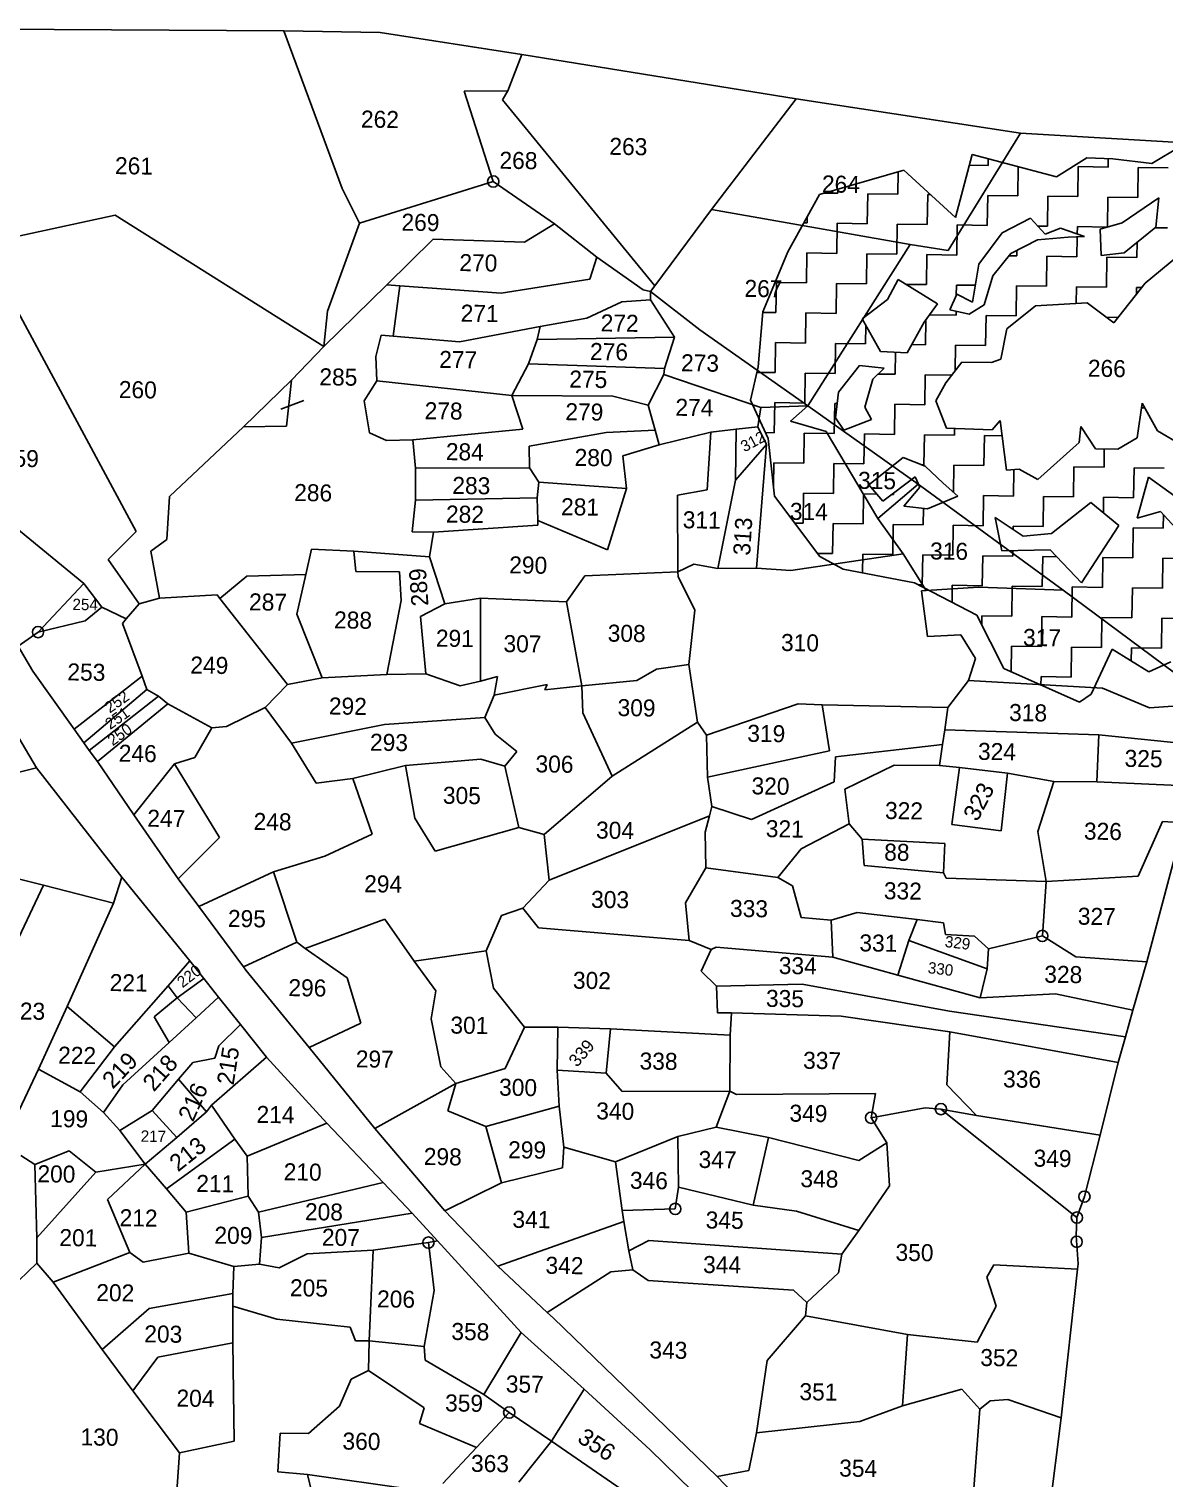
# Model space of a CAD drawing. Header units: metres. Extents: x 303639 to 307187, y 1938623 to 1940837.
# Drawn here: x 306319 to 306897, y 1939830 to 1940568 of the extents above; entities that cross this region are included whole.
import ezdxf

# ---------------------------------------------------------------- set-up
doc = ezdxf.new("R2010")
doc.units = ezdxf.units.M
for name, color, linetype in [('POLY_HATCH', 12, 'Continuous'), ('POLY_PARCEL', 6, 'Continuous'), ('POLY_ROAD', 30, 'Continuous'), ('TEXT_PARCEL', 7, 'Continuous'), ('V_BOUND_LINE', 7, 'Continuous')]:
    doc.layers.add(name, color=color, linetype=linetype)
doc.styles.add('TEXT_MAP', font='')
doc.styles.get('TEXT_MAP').set_extended_font_data('Kruti Dev 050')
doc.dimstyles.get("Standard").update_dxf_attribs({"dimtxt": 0.18, "dimasz": 0.18, "dimexe": 0.18, "dimexo": 0.0625, "dimgap": 0.09, "dimtad": 0, "dimtih": 1, "dimtoh": 1, "dimdec": 4, "dimzin": 0, "dimdsep": 46, "dimtxsty": 'Standard', "dimcen": 0.09, "dimadec": 0, "dimazin": 0, "dimtfac": 1, "dimtdec": 4, "dimtofl": 0, "dimtmove": 0, "dimatfit": 3, "dimfxl": 1, "dimtolj": 1, "dimtzin": 0, "dimarcsym": 0})

msp = doc.modelspace()

# ---------------------------------------------------------------- linework, layer by layer
for centre in [(306555.43, 1940490.37), (306323.42, 1940260.86), (306835.32, 1940106.05), (306783.62, 1940017.81), (306748.03, 1940013.43), (306856.75, 1939973.23), (306648.22, 1939966.98), (306852.91, 1939962.56), (306522.4, 1939949.82), (306852.82, 1939950.27), (306563.62, 1939863.28)]:
    msp.add_circle(centre, 2.87)
at = {"layer": 'POLY_HATCH'}
for p, q in [((306905.83, 1940508.45), (306891.2, 1940499.58)), ((306799.63, 1940504.2), (306791.05, 1940472)), ((306842.5, 1940492.78), (306799.63, 1940504.2)), ((306857.93, 1940502.43), (306842.5, 1940492.78)), ((306871.31, 1940501.92), (306857.93, 1940502.43)), ((306891.2, 1940499.58), (306871.31, 1940501.92)), ((306764.78, 1940496.09), (306721.74, 1940483.79)), ((306791.05, 1940472), (306764.78, 1940496.09)), ((306721.74, 1940483.79), (306705.55, 1940454.57)), ((306876.04, 1940469.38), (306894.71, 1940482.12)), ((306894.71, 1940482.12), (306893.13, 1940467.09)), ((306829.27, 1940471.63), (306814.78, 1940464.31)), ((306836.69, 1940463.55), (306829.27, 1940471.63)), ((306814.78, 1940464.31), (306802.91, 1940448.28)), ((306844.49, 1940466.63), (306836.69, 1940463.55)), ((306856.76, 1940462.35), (306844.49, 1940466.63)), ((306864.81, 1940466.12), (306876.04, 1940469.38)), ((306865.31, 1940452.65), (306864.81, 1940466.12)), ((306893.13, 1940467.09), (306876.97, 1940454.09)), ((306819.2, 1940453.75), (306832.77, 1940460.63)), ((306832.77, 1940460.63), (306848.54, 1940462.01)), ((306848.54, 1940462.01), (306856.76, 1940462.35)), ((306705.55, 1940454.57), (306692.86, 1940424.03)), ((306810.13, 1940442.25), (306819.2, 1940453.75)), ((306876.97, 1940454.09), (306865.31, 1940452.65)), ((306904.45, 1940452.31), (306887.78, 1940438.55)), ((306802.91, 1940448.28), (306799.67, 1940428.94)), ((306805.59, 1940427.48), (306810.13, 1940442.25)), ((306756.36, 1940430.24), (306761.75, 1940440.43)), ((306761.75, 1940440.43), (306781.9, 1940428.06)), ((306887.78, 1940438.55), (306871.78, 1940418.32)), ((306743.44, 1940420.38), (306756.36, 1940430.24)), ((306781.9, 1940428.06), (306775.15, 1940418.8)), ((306791.74, 1940432.92), (306788.2, 1940424.99)), ((306799.67, 1940428.94), (306791.74, 1940432.92)), ((306797.99, 1940422.8), (306805.59, 1940427.48)), ((306831.88, 1940427.06), (306817.14, 1940415.37)), ((306858.2, 1940428.59), (306831.88, 1940427.06)), ((306871.78, 1940418.32), (306858.2, 1940428.59)), ((306692.86, 1940424.03), (306690.39, 1940395.89)), ((306752.79, 1940403.83), (306743.44, 1940420.38)), ((306788.2, 1940424.99), (306797.99, 1940422.8)), ((306775.15, 1940418.8), (306766.48, 1940403.18)), ((306817.14, 1940415.37), (306814.16, 1940399.9)), ((306766.48, 1940403.18), (306752.79, 1940403.83)), ((306794.32, 1940398.27), (306786.08, 1940387.82)), ((306809.47, 1940398.15), (306794.32, 1940398.27)), ((306814.16, 1940399.9), (306809.47, 1940398.15)), ((306690.39, 1940395.89), (306686.49, 1940378.91)), ((306742.19, 1940396.66), (306731.5, 1940383.12)), ((306754.73, 1940395.34), (306742.19, 1940396.66)), ((306744.87, 1940375.41), (306748.95, 1940389.72)), ((306748.95, 1940389.72), (306754.73, 1940395.34)), ((306731.5, 1940383.12), (306729.95, 1940369.91)), ((306786.08, 1940387.82), (306781.09, 1940378.66)), ((306686.49, 1940378.91), (306695.62, 1940359.53)), ((306748.2, 1940369.2), (306744.87, 1940375.41)), ((306781.09, 1940378.66), (306786.52, 1940364.79)), ((306883.63, 1940359.82), (306886.26, 1940377.38)), ((306886.26, 1940377.38), (306893.97, 1940363.29)), ((306729.95, 1940369.91), (306734.2, 1940363.7)), ((306734.2, 1940363.7), (306748.2, 1940369.2)), ((306809.66, 1940363.8), (306813.82, 1940368.59)), ((306813.82, 1940368.59), (306817, 1940343.33)), ((306786.52, 1940364.79), (306809.66, 1940363.8)), ((306854.06, 1940357.37), (306854.85, 1940365.64)), ((306854.85, 1940365.64), (306862.4, 1940354.21)), ((306893.97, 1940363.29), (306906.73, 1940355.97)), ((306695.62, 1940359.53), (306698.88, 1940330.04)), ((306832.94, 1940338.54), (306854.06, 1940357.37)), ((306862.4, 1940354.21), (306873.74, 1940353.96)), ((306873.74, 1940353.96), (306883.63, 1940359.82)), ((306764.43, 1940349.79), (306746.88, 1940335.89)), ((306775.55, 1940345.3), (306764.43, 1940349.79)), ((306784.8, 1940336.73), (306775.55, 1940345.3)), ((306754.07, 1940327.58), (306770.46, 1940339.9)), ((306770.46, 1940339.9), (306772.89, 1940334.62)), ((306817, 1940343.33), (306823.58, 1940343.9)), ((306823.58, 1940343.9), (306832.94, 1940338.54)), ((306883.64, 1940318.82), (306889.41, 1940339.73)), ((306889.41, 1940339.73), (306910.2, 1940324.84)), ((306746.88, 1940335.89), (306754.07, 1940327.58)), ((306772.89, 1940334.62), (306764.77, 1940324.92)), ((306792.24, 1940330.02), (306784.8, 1940336.73)), ((306698.88, 1940330.04), (306721.88, 1940299.31)), ((306764.77, 1940324.92), (306776.85, 1940323.62)), ((306776.85, 1940323.62), (306792.24, 1940330.02)), ((306860.02, 1940326.93), (306839.93, 1940311.01)), ((306874.24, 1940315.1), (306860.02, 1940326.93)), ((306811.28, 1940319.17), (306814.69, 1940302.24)), ((306825.53, 1940309.62), (306811.28, 1940319.17)), ((306895.56, 1940322.31), (306883.64, 1940318.82)), ((306911.08, 1940305.44), (306895.56, 1940322.31)), ((306839.93, 1940311.01), (306825.53, 1940309.62)), ((306855.34, 1940285.94), (306874.24, 1940315.1)), ((306814.69, 1940302.24), (306839.36, 1940302.81)), ((306839.36, 1940302.81), (306855.34, 1940285.94)), ((306721.88, 1940299.31), (306733.74, 1940292.94)), ((306733.74, 1940292.94), (306770.14, 1940285.91)), ((306770.14, 1940285.91), (306801.94, 1940269.39)), ((306801.94, 1940269.39), (306815.74, 1940242.3)), ((306860.18, 1940229.26), (306870.86, 1940252.19)), ((306870.86, 1940252.19), (306889.67, 1940240.63)), ((306815.74, 1940242.3), (306854.23, 1940225.05)), ((306889.67, 1940240.63), (306900.73, 1940245.73)), ((306854.23, 1940225.05), (306860.18, 1940229.26))]:
    msp.add_line(p, q, dxfattribs=at)
at = {"layer": 'POLY_HATCH', "linetype": 'Continuous'}
for p, q in [((306807.69, 1940498.6), (306807.74, 1940502.04)), ((306868.88, 1940497.75), (306868.94, 1940502.01)), ((306761.59, 1940483.94), (306761.75, 1940495.22)), ((306798.17, 1940498.73), (306807.69, 1940498.6)), ((306822.78, 1940483.09), (306822.98, 1940497.98)), ((306853.37, 1940482.67), (306853.58, 1940497.96)), ((306853.58, 1940497.96), (306868.88, 1940497.75)), ((306883.96, 1940482.24), (306884.18, 1940497.54)), ((306884.18, 1940497.54), (306899.47, 1940497.32)), ((306731, 1940484.37), (306731.03, 1940486.45)), ((306724.09, 1940484.47), (306731, 1940484.37)), ((306746.08, 1940468.86), (306746.29, 1940484.16)), ((306746.29, 1940484.16), (306761.59, 1940483.94)), ((306776.67, 1940468.43), (306776.89, 1940483.73)), ((306776.89, 1940483.73), (306778.28, 1940483.71)), ((306807.27, 1940468.01), (306807.48, 1940483.31)), ((306807.48, 1940483.31), (306822.78, 1940483.09)), ((306837.86, 1940467.58), (306838.07, 1940482.88)), ((306838.07, 1940482.88), (306853.37, 1940482.67)), ((306868.45, 1940467.18), (306868.67, 1940482.45)), ((306868.67, 1940482.45), (306883.96, 1940482.24)), ((306715.49, 1940469.29), (306715.53, 1940472.6)), ((306713.71, 1940469.31), (306715.49, 1940469.29)), ((306730.57, 1940453.78), (306730.78, 1940469.07)), ((306730.78, 1940469.07), (306746.08, 1940468.86)), ((306761.16, 1940453.35), (306761.38, 1940468.65)), ((306761.38, 1940468.65), (306776.67, 1940468.43)), ((306791.76, 1940452.93), (306791.97, 1940468.22)), ((306791.97, 1940468.22), (306807.27, 1940468.01)), ((306832.92, 1940467.65), (306837.86, 1940467.58)), ((306853.1, 1940463.63), (306853.16, 1940467.37)), ((306853.16, 1940467.37), (306868.38, 1940467.16)), ((306892.79, 1940466.82), (306899.05, 1940466.73)), ((306852.94, 1940452.07), (306853.08, 1940462.2)), ((306883.54, 1940451.65), (306883.65, 1940459.46)), ((306715.06, 1940438.69), (306715.28, 1940453.99)), ((306715.28, 1940453.99), (306730.57, 1940453.78)), ((306745.65, 1940438.27), (306745.87, 1940453.56)), ((306745.87, 1940453.56), (306761.16, 1940453.35)), ((306776.25, 1940437.84), (306776.46, 1940453.14)), ((306776.46, 1940453.14), (306791.76, 1940452.93)), ((306818.26, 1940452.56), (306822.35, 1940452.5)), ((306822.35, 1940452.5), (306822.39, 1940455.37)), ((306837.43, 1940436.99), (306837.65, 1940452.29)), ((306837.65, 1940452.29), (306852.94, 1940452.07)), ((306868.03, 1940436.56), (306868.24, 1940451.86)), ((306868.24, 1940451.86), (306883.54, 1940451.65)), ((306699.55, 1940423.61), (306699.77, 1940438.91)), ((306699.77, 1940438.91), (306715.06, 1940438.69)), ((306730.15, 1940423.18), (306730.36, 1940438.48)), ((306730.36, 1940438.48), (306745.65, 1940438.27)), ((306765.73, 1940437.99), (306776.25, 1940437.84)), ((306791.47, 1940432.32), (306791.54, 1940437.63)), ((306791.54, 1940437.63), (306801.11, 1940437.5)), ((306821.92, 1940421.91), (306822.14, 1940437.2)), ((306822.14, 1940437.2), (306837.43, 1940436.99)), ((306852.61, 1940428.27), (306852.73, 1940436.78)), ((306852.73, 1940436.78), (306868.03, 1940436.56)), ((306883.27, 1940432.85), (306883.32, 1940436.35)), ((306883.32, 1940436.35), (306886.01, 1940436.31)), ((306692.83, 1940423.7), (306699.55, 1940423.61)), ((306714.64, 1940408.1), (306714.85, 1940423.4)), ((306714.85, 1940423.4), (306730.15, 1940423.18)), ((306745.43, 1940421.9), (306745.44, 1940422.97)), ((306745.44, 1940422.97), (306746.8, 1940422.95)), ((306775.82, 1940407.25), (306776, 1940419.96)), ((306777.86, 1940422.52), (306791.33, 1940422.33)), ((306791.33, 1940422.33), (306791.36, 1940424.28)), ((306806.41, 1940406.82), (306806.63, 1940422.12)), ((306806.63, 1940422.12), (306821.92, 1940421.91)), ((306867.88, 1940421.27), (306874.04, 1940421.18)), ((306745.23, 1940407.68), (306745.36, 1940416.98)), ((306699.13, 1940393.02), (306699.34, 1940408.31)), ((306699.34, 1940408.31), (306714.64, 1940408.1)), ((306729.72, 1940392.59), (306729.93, 1940407.89)), ((306729.93, 1940407.89), (306745.23, 1940407.68)), ((306768.8, 1940407.35), (306775.82, 1940407.25)), ((306790.94, 1940393.98), (306791.12, 1940407.04)), ((306791.12, 1940407.04), (306806.41, 1940406.82)), ((306760.31, 1940392.17), (306760.47, 1940403.47)), ((306689.76, 1940393.15), (306699.13, 1940393.02)), ((306714.21, 1940377.51), (306714.42, 1940392.8)), ((306714.42, 1940392.8), (306729.72, 1940392.59)), ((306751.59, 1940392.29), (306760.31, 1940392.17)), ((306775.4, 1940376.66), (306775.61, 1940391.95)), ((306775.61, 1940391.95), (306789.19, 1940391.76)), ((306698.7, 1940362.42), (306698.91, 1940377.72)), ((306698.91, 1940377.72), (306714.21, 1940377.51)), ((306729.29, 1940362), (306729.51, 1940377.3)), ((306729.51, 1940377.3), (306730.81, 1940377.28)), ((306759.89, 1940361.57), (306760.1, 1940376.87)), ((306760.1, 1940376.87), (306775.4, 1940376.66)), ((306885.92, 1940375.12), (306887.51, 1940375.09)), ((306694.23, 1940362.49), (306698.7, 1940362.42)), ((306713.78, 1940346.92), (306714, 1940362.21)), ((306714, 1940362.21), (306729.29, 1940362)), ((306744.38, 1940346.49), (306744.59, 1940361.79)), ((306744.59, 1940361.79), (306759.89, 1940361.57)), ((306774.97, 1940346.06), (306775.18, 1940361.36)), ((306775.18, 1940361.36), (306790.48, 1940361.15)), ((306790.48, 1940361.15), (306790.53, 1940364.61)), ((306805.56, 1940345.64), (306805.78, 1940360.93)), ((306805.78, 1940360.93), (306814.8, 1940360.81)), ((306866.75, 1940344.78), (306866.88, 1940354.11)), ((306698.32, 1940335.09), (306698.49, 1940347.13)), ((306698.49, 1940347.13), (306713.78, 1940346.92)), ((306728.87, 1940331.41), (306729.08, 1940346.7)), ((306729.08, 1940346.7), (306744.38, 1940346.49)), ((306759.67, 1940346.28), (306759.98, 1940346.27)), ((306759.67, 1940346.02), (306759.67, 1940346.28)), ((306773.62, 1940346.08), (306774.97, 1940346.06)), ((306790.07, 1940331.97), (306790.27, 1940345.85)), ((306790.27, 1940345.85), (306805.56, 1940345.64)), ((306820.65, 1940330.13), (306820.83, 1940343.67)), ((306851.24, 1940329.7), (306851.45, 1940345)), ((306851.45, 1940345), (306866.75, 1940344.78)), ((306881.83, 1940329.28), (306882.04, 1940344.57)), ((306882.04, 1940344.57), (306897.34, 1940344.36)), ((306713.36, 1940316.32), (306713.57, 1940331.62)), ((306713.57, 1940331.62), (306728.87, 1940331.41)), ((306743.95, 1940315.9), (306744.16, 1940331.19)), ((306744.16, 1940331.19), (306751.03, 1940331.1)), ((306758.61, 1940330.99), (306759.46, 1940330.98)), ((306759.46, 1940330.98), (306759.47, 1940331.64)), ((306774.54, 1940315.47), (306774.66, 1940323.85)), ((306805.14, 1940315.04), (306805.35, 1940330.34)), ((306805.35, 1940330.34), (306820.65, 1940330.13)), ((306835.73, 1940314.62), (306835.94, 1940329.91)), ((306835.94, 1940329.91), (306851.24, 1940329.7)), ((306866.43, 1940321.6), (306866.54, 1940329.49)), ((306866.54, 1940329.49), (306881.83, 1940329.28)), ((306709.1, 1940316.38), (306713.36, 1940316.32)), ((306728.44, 1940300.81), (306728.65, 1940316.11)), ((306728.65, 1940316.11), (306743.95, 1940315.9)), ((306759.03, 1940300.39), (306759.25, 1940315.68)), ((306759.25, 1940315.68), (306774.54, 1940315.47)), ((306896.92, 1940313.77), (306897.01, 1940320.73)), ((306789.63, 1940299.96), (306789.84, 1940315.26)), ((306789.84, 1940315.26), (306805.14, 1940315.04)), ((306820.41, 1940313.05), (306820.43, 1940314.83)), ((306820.43, 1940314.83), (306835.73, 1940314.62)), ((306881.41, 1940298.68), (306881.62, 1940313.98)), ((306881.62, 1940313.98), (306896.92, 1940313.77)), ((306720.67, 1940300.92), (306728.44, 1940300.81)), ((306820.22, 1940299.53), (306820.26, 1940302.37)), ((306743.6, 1940291.04), (306743.74, 1940300.6)), ((306743.74, 1940300.6), (306759.03, 1940300.39)), ((306774.12, 1940284.88), (306774.33, 1940300.17)), ((306774.33, 1940300.17), (306789.63, 1940299.96)), ((306804.71, 1940284.45), (306804.92, 1940299.75)), ((306804.92, 1940299.75), (306820.22, 1940299.53)), ((306835.3, 1940284.02), (306835.52, 1940299.32)), ((306835.52, 1940299.32), (306842.76, 1940299.22)), ((306865.9, 1940283.6), (306866.11, 1940298.9)), ((306866.11, 1940298.9), (306881.41, 1940298.68)), ((306896.49, 1940283.17), (306896.7, 1940298.47)), ((306896.7, 1940298.47), (306912, 1940298.26)), ((306772.07, 1940284.91), (306774.12, 1940284.88)), ((306789.29, 1940275.96), (306789.41, 1940284.66)), ((306789.41, 1940284.66), (306804.71, 1940284.45)), ((306819.79, 1940268.94), (306820.01, 1940284.24)), ((306820.01, 1940284.24), (306835.3, 1940284.02)), ((306850.39, 1940268.52), (306850.6, 1940283.81)), ((306850.6, 1940283.81), (306865.9, 1940283.6)), ((306880.98, 1940268.09), (306881.19, 1940283.39)), ((306881.19, 1940283.39), (306896.49, 1940283.17)), ((306804.43, 1940264.49), (306804.5, 1940269.15)), ((306804.5, 1940269.15), (306819.79, 1940268.94)), ((306834.88, 1940253.43), (306835.09, 1940268.73)), ((306835.09, 1940268.73), (306850.39, 1940268.52)), ((306865.47, 1940253.01), (306865.68, 1940268.3)), ((306865.68, 1940268.3), (306880.98, 1940268.09)), ((306896.06, 1940252.58), (306896.28, 1940267.88)), ((306896.28, 1940267.88), (306911.57, 1940267.66)), ((306819.4, 1940240.66), (306819.58, 1940253.65)), ((306819.58, 1940253.65), (306834.88, 1940253.43)), ((306849.96, 1940237.92), (306850.17, 1940253.22)), ((306850.17, 1940253.22), (306865.47, 1940253.01)), ((306880.67, 1940246.16), (306880.77, 1940252.79)), ((306880.77, 1940252.79), (306896.06, 1940252.58)), ((306834.6, 1940233.84), (306834.66, 1940238.14)), ((306834.66, 1940238.14), (306849.96, 1940237.92))]:
    msp.add_line(p, q, dxfattribs=at)
at = {"layer": 'POLY_PARCEL'}
for p, q in [((306478.46, 1940486.77), (306448.63, 1940567.21)), ((306562.92, 1940536.62), (306570.08, 1940555.16)), ((306540.6, 1940536.43), (306562.92, 1940536.62)), ((306555.43, 1940490.37), (306540.6, 1940536.43)), ((306562.92, 1940536.62), (306560.12, 1940531.97)), ((306560.12, 1940531.97), (306637.78, 1940437.24)), ((306666.66, 1940476.15), (306709.76, 1940532.48)), ((306787.31, 1940455.22), (306824.26, 1940515.01)), ((306487.33, 1940469.19), (306478.46, 1940486.77)), ((306555.43, 1940490.37), (306487.33, 1940469.19)), ((306586.66, 1940468.73), (306555.43, 1940490.37)), ((306362.77, 1940473.29), (306294.57, 1940458.44)), ((306469.12, 1940406.36), (306362.77, 1940473.29)), ((306666.66, 1940476.15), (306637.78, 1940437.24)), ((306768, 1940458.28), (306666.66, 1940476.15)), ((306487.33, 1940469.19), (306470.98, 1940424.32)), ((306586.66, 1940468.73), (306571.31, 1940459.49)), ((306608.32, 1940451.8), (306586.66, 1940468.73)), ((306294.57, 1940458.44), (306373.48, 1940312.06)), ((306524.84, 1940460.98), (306501.18, 1940437.67)), ((306571.31, 1940459.49), (306524.84, 1940460.98)), ((306715.87, 1940376.16), (306768, 1940458.28)), ((306768, 1940458.28), (306787.31, 1940455.22)), ((306608.32, 1940451.8), (306604.62, 1940440.7)), ((306631.92, 1940435.14), (306608.32, 1940451.8)), ((306501.18, 1940437.67), (306469.12, 1940406.36)), ((306507.8, 1940437.19), (306501.18, 1940437.67)), ((306504.51, 1940411.63), (306507.8, 1940437.19)), ((306559.45, 1940433.48), (306507.8, 1940437.19)), ((306604.62, 1940440.7), (306559.45, 1940433.48)), ((306635.64, 1940434.36), (306631.92, 1940435.14)), ((306635.64, 1940434.36), (306635.63, 1940430.03)), ((306637.78, 1940437.24), (306635.64, 1940434.36)), ((306635.64, 1940434.36), (306660.78, 1940414.74)), ((306620.99, 1940429.14), (306603.2, 1940420.69)), ((306635.63, 1940430.03), (306620.99, 1940429.14)), ((306647.79, 1940411.03), (306635.63, 1940430.03)), ((306470.98, 1940424.32), (306469.12, 1940406.36)), ((306603.2, 1940420.69), (306579.3, 1940416.46)), ((306495.56, 1940401.24), (306498.25, 1940412.18)), ((306498.25, 1940412.18), (306504.51, 1940411.63)), ((306504.51, 1940411.63), (306538.19, 1940408.67)), ((306538.19, 1940408.67), (306579.3, 1940416.46)), ((306579.3, 1940416.46), (306577.77, 1940409.81)), ((306660.78, 1940414.74), (306715.87, 1940376.16)), ((306469.12, 1940406.36), (306452.57, 1940389.21)), ((306577.77, 1940409.81), (306573.38, 1940397.54)), ((306577.77, 1940409.81), (306647.79, 1940411.03)), ((306642.75, 1940395.14), (306647.79, 1940411.03)), ((306496.15, 1940388.82), (306495.56, 1940401.24)), ((306564.95, 1940381.36), (306573.38, 1940397.54)), ((306573.38, 1940397.54), (306642.75, 1940395.14)), ((306642.38, 1940392.07), (306634.35, 1940376.38)), ((306642.75, 1940395.14), (306642.38, 1940392.07)), ((306691.76, 1940375.23), (306642.38, 1940392.07)), ((306452.57, 1940389.21), (306428.14, 1940365.48)), ((306450.13, 1940365.66), (306452.57, 1940389.21)), ((306496.15, 1940388.82), (306489.67, 1940378.69)), ((306564.95, 1940381.36), (306496.15, 1940388.82)), ((306489.67, 1940378.69), (306492.4, 1940362.36)), ((306616.43, 1940381.07), (306564.95, 1940381.36)), ((306570.46, 1940364.23), (306564.95, 1940381.36)), ((306634.35, 1940376.38), (306616.43, 1940381.07)), ((306634.35, 1940376.38), (306638, 1940363.71)), ((306690.36, 1940365.37), (306691.76, 1940375.23)), ((306691.76, 1940375.23), (306715.87, 1940376.16)), ((306715.87, 1940376.16), (306706.97, 1940368.35)), ((306772.04, 1940336.11), (306715.87, 1940376.16)), ((306706.97, 1940368.35), (306725.07, 1940362.95)), ((306390.5, 1940329.88), (306428.14, 1940365.48)), ((306428.14, 1940365.48), (306450.13, 1940365.66)), ((306492.4, 1940362.36), (306501.05, 1940358.44)), ((306514.5, 1940358.84), (306570.46, 1940364.23)), ((306573.8, 1940355.48), (306613.04, 1940362.45)), ((306613.04, 1940362.45), (306638, 1940363.71)), ((306638, 1940363.71), (306639.93, 1940356.25)), ((306639.93, 1940356.25), (306666.37, 1940362.67)), ((306666.37, 1940362.67), (306664.52, 1940333.22)), ((306679.18, 1940364.18), (306666.37, 1940362.67)), ((306678.91, 1940338.26), (306679.18, 1940364.18)), ((306679.18, 1940364.18), (306690.36, 1940365.37)), ((306690.36, 1940365.37), (306694.8, 1940356.36)), ((306725.07, 1940362.95), (306751.51, 1940318.67)), ((306501.05, 1940358.44), (306514.5, 1940358.84)), ((306515.74, 1940344.38), (306514.5, 1940358.84)), ((306573.99, 1940344.5), (306573.8, 1940355.48)), ((306639.93, 1940356.25), (306621.5, 1940350.68)), ((306678.91, 1940338.26), (306694.8, 1940356.36)), ((306694.8, 1940356.36), (306689.61, 1940293.35)), ((306621.5, 1940350.68), (306623.39, 1940334.02)), ((306515.74, 1940344.38), (306573.99, 1940344.5)), ((306515.76, 1940328.08), (306515.74, 1940344.38)), ((306573.99, 1940344.5), (306578.71, 1940337.26)), ((306669.91, 1940293.2), (306678.91, 1940338.26)), ((306578.71, 1940337.26), (306577.84, 1940329.25)), ((306578.71, 1940337.26), (306623.39, 1940334.02)), ((306623.39, 1940334.02), (306613.65, 1940302.74)), ((306664.52, 1940333.22), (306649.35, 1940330.64)), ((306649.35, 1940330.64), (306649.6, 1940291.46)), ((306751.51, 1940318.67), (306772.04, 1940336.11)), ((306772.04, 1940336.11), (306845.86, 1940282.22)), ((306389.06, 1940307.94), (306390.5, 1940329.88)), ((306514.19, 1940311.89), (306515.76, 1940328.08)), ((306515.76, 1940328.08), (306577.84, 1940329.25)), ((306577.84, 1940329.25), (306578.17, 1940317.68)), ((306346.7, 1940285.65), (306302.92, 1940321.5)), ((306578.17, 1940317.68), (306578.23, 1940315.31)), ((306613.65, 1940302.74), (306578.17, 1940317.68)), ((306764.45, 1940300.75), (306751.51, 1940318.67)), ((306373.48, 1940312.06), (306359.11, 1940297.78)), ((306525.01, 1940311.74), (306514.19, 1940311.89)), ((306522.89, 1940299.19), (306525.01, 1940311.74)), ((306578.23, 1940315.31), (306525.01, 1940311.74)), ((306380.99, 1940302.03), (306389.06, 1940307.94)), ((306385.38, 1940278.06), (306380.99, 1940302.03)), ((306459.95, 1940290.19), (306462.75, 1940303.07)), ((306462.75, 1940303.07), (306484.46, 1940302)), ((306522.89, 1940299.19), (306484.46, 1940302)), ((306484.46, 1940302), (306485.42, 1940291.77)), ((306359.11, 1940297.78), (306374.92, 1940275.27)), ((306530.75, 1940275.18), (306522.89, 1940299.19)), ((306649.6, 1940291.46), (306657.68, 1940295.48)), ((306657.68, 1940295.48), (306669.91, 1940293.2)), ((306707.18, 1940292.26), (306764.45, 1940300.75)), ((306764.45, 1940300.75), (306776.13, 1940281.94)), ((306416.07, 1940278), (306429.84, 1940289.25)), ((306429.84, 1940289.25), (306459.95, 1940290.19)), ((306455.27, 1940269.98), (306459.95, 1940290.19)), ((306485.42, 1940291.77), (306507.65, 1940291.55)), ((306507.65, 1940291.55), (306508.54, 1940276.93)), ((306592.74, 1940276.21), (306602.14, 1940289.5)), ((306602.14, 1940289.5), (306649.6, 1940291.46)), ((306649.6, 1940291.46), (306649.62, 1940289.09)), ((306649.62, 1940289.09), (306658.26, 1940272)), ((306689.61, 1940293.35), (306669.91, 1940293.2)), ((306689.61, 1940293.35), (306707.18, 1940292.26)), ((306323.42, 1940260.86), (306346.7, 1940285.65)), ((306346.7, 1940285.65), (306356, 1940273.58)), ((306414.65, 1940279.8), (306385.38, 1940278.06)), ((306416.07, 1940278), (306414.65, 1940279.8)), ((306776.13, 1940281.94), (306773.74, 1940281.79)), ((306773.74, 1940281.79), (306776.71, 1940258.53)), ((306802.93, 1940283.66), (306776.13, 1940281.94)), ((306845.86, 1940282.22), (306802.93, 1940283.66)), ((306923.57, 1940224.55), (306845.86, 1940282.22)), ((306356, 1940273.58), (306347.44, 1940266.55)), ((306368.42, 1940267.51), (306356, 1940273.58)), ((306374.92, 1940275.27), (306368.42, 1940267.51)), ((306374.92, 1940275.27), (306385.38, 1940278.06)), ((306450.57, 1940234.2), (306416.07, 1940278)), ((306508.54, 1940276.93), (306501.25, 1940239.2)), ((306518.41, 1940268.85), (306530.75, 1940275.18)), ((306530.75, 1940275.18), (306548.93, 1940278.12)), ((306548.93, 1940278.12), (306592.74, 1940276.21)), ((306548.93, 1940278.12), (306548.97, 1940235.83)), ((306600.66, 1940233.53), (306592.74, 1940276.21)), ((306658.26, 1940272), (306655.17, 1940244.34)), ((306347.44, 1940266.55), (306323.42, 1940260.86)), ((306368.42, 1940267.51), (306366.51, 1940265.24)), ((306366.51, 1940265.24), (306376.46, 1940238.34)), ((306468.17, 1940237.55), (306455.27, 1940269.98)), ((306521.04, 1940239.6), (306518.41, 1940268.85)), ((306323.42, 1940260.86), (306313.35, 1940253.74)), ((306776.71, 1940258.53), (306793.72, 1940259.39)), ((306793.72, 1940259.39), (306801.24, 1940247.38)), ((306638.65, 1940241.96), (306628.68, 1940236.1)), ((306655.17, 1940244.34), (306638.65, 1940241.96)), ((306659.49, 1940214.9), (306655.17, 1940244.34)), ((306801.24, 1940247.38), (306797.7, 1940236.11)), ((306376.46, 1940238.34), (306341.83, 1940211.39)), ((306376.46, 1940238.34), (306378.87, 1940231.62)), ((306468.17, 1940237.55), (306450.57, 1940234.2)), ((306501.25, 1940239.2), (306468.17, 1940237.55)), ((306501.25, 1940239.2), (306521.04, 1940239.6)), ((306538.52, 1940233.44), (306521.04, 1940239.6)), ((306548.97, 1940235.83), (306538.52, 1940233.44)), ((306548.97, 1940235.83), (306557.65, 1940238.25)), ((306557.65, 1940238.25), (306555.98, 1940228.67)), ((306628.68, 1940236.1), (306600.66, 1940233.53)), ((306787.15, 1940222.4), (306797.7, 1940236.11)), ((306797.7, 1940236.11), (306865.96, 1940232.29)), ((306378.87, 1940231.62), (306346.78, 1940204.48)), ((306384.85, 1940228.12), (306349.57, 1940200.59)), ((306378.87, 1940231.62), (306384.85, 1940228.12)), ((306384.85, 1940228.12), (306389.66, 1940224.31)), ((306439.17, 1940222.48), (306450.57, 1940234.2)), ((306551.17, 1940217.33), (306555.98, 1940228.67)), ((306555.98, 1940228.67), (306582.85, 1940234.12)), ((306582.85, 1940234.12), (306581.71, 1940231.35)), ((306581.71, 1940231.35), (306600.66, 1940233.53)), ((306600.66, 1940233.53), (306601.06, 1940219.76)), ((306865.96, 1940232.29), (306889.92, 1940222.24)), ((306389.66, 1940224.31), (306353.65, 1940194.9)), ((306389.66, 1940224.31), (306411.99, 1940212.12)), ((306419.49, 1940212.67), (306439.17, 1940222.48)), ((306439.17, 1940222.48), (306452.56, 1940204.29)), ((306601.06, 1940219.76), (306615.99, 1940187.47)), ((306664.22, 1940208.33), (306710.86, 1940224.31)), ((306710.86, 1940224.31), (306723.11, 1940223.72)), ((306787.15, 1940222.4), (306723.11, 1940223.72)), ((306723.11, 1940223.72), (306726.75, 1940200.28)), ((306785.66, 1940211.03), (306787.15, 1940222.4)), ((306889.92, 1940222.24), (306923.57, 1940224.55)), ((306411.99, 1940212.12), (306419.49, 1940212.67)), ((306452.56, 1940204.29), (306499.98, 1940213.78)), ((306499.98, 1940213.78), (306551.17, 1940217.33)), ((306556.38, 1940208.9), (306551.17, 1940217.33)), ((306615.99, 1940187.47), (306659.49, 1940214.9)), ((306659.49, 1940214.9), (306664.22, 1940208.33)), ((306411.99, 1940212.12), (306403.31, 1940196.95)), ((306567.41, 1940199.97), (306556.38, 1940208.9)), ((306664.68, 1940186.96), (306664.22, 1940208.33)), ((306784.46, 1940203.53), (306785.66, 1940211.03)), ((306785.66, 1940211.03), (306864.08, 1940208.42)), ((306864.08, 1940208.42), (306863.07, 1940184.62)), ((306864.08, 1940208.42), (306917.81, 1940203.02)), ((306452.56, 1940204.29), (306465.11, 1940183.92)), ((306561.31, 1940192.53), (306567.41, 1940199.97)), ((306726.75, 1940200.28), (306664.68, 1940186.96)), ((306729.93, 1940197.36), (306784.46, 1940203.53)), ((306784.46, 1940203.53), (306782.9, 1940192.91)), ((306275.66, 1940179.63), (306322.68, 1940191.76)), ((306393, 1940193.68), (306372.33, 1940167.8)), ((306403.31, 1940196.95), (306393, 1940193.68)), ((306393, 1940193.68), (306415.94, 1940156.26)), ((306483.96, 1940186.2), (306510.71, 1940192.82)), ((306549.19, 1940196.16), (306510.71, 1940192.82)), ((306510.71, 1940192.82), (306515.56, 1940165.99)), ((306561.31, 1940192.53), (306549.19, 1940196.16)), ((306568.56, 1940161.27), (306561.31, 1940192.53)), ((306729.16, 1940184.62), (306729.93, 1940197.36)), ((306759.74, 1940193.06), (306734.63, 1940180.83)), ((306782.9, 1940192.91), (306759.74, 1940193.06)), ((306793.1, 1940191.86), (306782.9, 1940192.91)), ((306789.15, 1940162.75), (306793.1, 1940191.86)), ((306793.1, 1940191.86), (306817.54, 1940188.9)), ((306465.11, 1940183.92), (306483.96, 1940186.2)), ((306483.96, 1940186.2), (306493.73, 1940157.87)), ((306581.37, 1940157.72), (306615.99, 1940187.47)), ((306664.68, 1940186.96), (306666.93, 1940171.98)), ((306687.12, 1940165.28), (306729.16, 1940184.62)), ((306817.54, 1940188.9), (306814.3, 1940159.62)), ((306841.23, 1940184.67), (306817.54, 1940188.9)), ((306832.96, 1940159.21), (306841.23, 1940184.67)), ((306841.23, 1940184.67), (306863.07, 1940184.62)), ((306863.07, 1940184.62), (306912.32, 1940182.37)), ((306734.63, 1940180.83), (306736.83, 1940163.15)), ((306665.62, 1940167.16), (306666.93, 1940171.98)), ((306666.93, 1940171.98), (306687.12, 1940165.28)), ((306515.56, 1940165.99), (306525.87, 1940149.3)), ((306525.87, 1940149.3), (306568.56, 1940161.27)), ((306581.37, 1940157.72), (306568.56, 1940161.27)), ((306665.62, 1940167.16), (306583.92, 1940134.54)), ((306663.39, 1940158.94), (306665.62, 1940167.16)), ((306736.83, 1940163.15), (306712.39, 1940150.4)), ((306736.83, 1940163.15), (306743.52, 1940155.34)), ((306814.3, 1940159.62), (306789.15, 1940162.75)), ((306884.21, 1940136.47), (306896.58, 1940164.38)), ((306896.58, 1940164.38), (306907.35, 1940163.66)), ((306415.94, 1940156.26), (306394.86, 1940135.12)), ((306493.73, 1940157.87), (306469.55, 1940146.65)), ((306583.92, 1940134.54), (306581.37, 1940157.72)), ((306663.73, 1940140.78), (306663.39, 1940158.94)), ((306785.54, 1940153.11), (306743.52, 1940155.34)), ((306743.52, 1940155.34), (306744.46, 1940141.98)), ((306837.3, 1940133.7), (306832.96, 1940159.21)), ((306469.55, 1940146.65), (306443.38, 1940138.77)), ((306712.39, 1940150.4), (306700.43, 1940135.79)), ((306784.87, 1940138.18), (306785.54, 1940153.11)), ((306290.05, 1940140.93), (306326.21, 1940131.93)), ((306443.38, 1940138.77), (306405.35, 1940120.99)), ((306443.38, 1940138.77), (306455.34, 1940102.79)), ((306653.42, 1940122.89), (306663.73, 1940140.78)), ((306700.43, 1940135.79), (306663.73, 1940140.78)), ((306744.46, 1940141.98), (306784.87, 1940138.18)), ((306326.21, 1940131.93), (306276.52, 1940026.74)), ((306326.21, 1940131.93), (306361.85, 1940122.76)), ((306361.85, 1940122.76), (306366.09, 1940135.94)), ((306570.5, 1940120.23), (306583.92, 1940134.54)), ((306700.43, 1940135.79), (306707.95, 1940131.53)), ((306707.95, 1940131.53), (306712.31, 1940115.47)), ((306784.87, 1940138.18), (306786.27, 1940135.39)), ((306786.27, 1940135.39), (306837.3, 1940133.7)), ((306837.3, 1940133.7), (306835.32, 1940106.05)), ((306837.3, 1940133.7), (306884.21, 1940136.47)), ((306361.85, 1940122.76), (306338.2, 1940070.03)), ((306551.89, 1940098.4), (306559.64, 1940116.45)), ((306559.64, 1940116.45), (306570.5, 1940120.23)), ((306570.5, 1940120.23), (306578.5, 1940110.22)), ((306655.32, 1940103.69), (306653.42, 1940122.89)), ((306727.67, 1940114.11), (306740.94, 1940117.99)), ((306740.94, 1940117.99), (306771.58, 1940114.37)), ((306459.62, 1940099.68), (306500.25, 1940114.61)), ((306500.25, 1940114.61), (306515.08, 1940093.2)), ((306578.5, 1940110.22), (306655.32, 1940103.69)), ((306712.31, 1940115.47), (306727.67, 1940114.11)), ((306727.67, 1940114.11), (306728.55, 1940095.18)), ((306767.35, 1940103.66), (306771.58, 1940114.37)), ((306771.58, 1940114.37), (306784.86, 1940112.8)), ((306784.86, 1940112.8), (306785.92, 1940106.82)), ((306455.34, 1940102.79), (306428.1, 1940090.35)), ((306455.34, 1940102.79), (306459.62, 1940099.68)), ((306666.44, 1940099.22), (306655.32, 1940103.69)), ((306767.35, 1940103.66), (306761.6, 1940086.08)), ((306807.19, 1940089.26), (306767.35, 1940103.66)), ((306785.92, 1940106.82), (306800.78, 1940105.98)), ((306800.78, 1940105.98), (306807.93, 1940099.4)), ((306807.93, 1940099.4), (306835.32, 1940106.05)), ((306835.32, 1940106.05), (306852.37, 1940095.48)), ((306480.94, 1940084.65), (306459.62, 1940099.68)), ((306515.08, 1940093.2), (306551.89, 1940098.4)), ((306551.89, 1940098.4), (306555.65, 1940079.46)), ((306666.44, 1940099.22), (306661.46, 1940088.11)), ((306669.13, 1940100.32), (306666.44, 1940099.22)), ((306728.55, 1940095.18), (306669.13, 1940100.32)), ((306761.6, 1940086.08), (306728.55, 1940095.18)), ((306807.93, 1940099.4), (306807.19, 1940089.26)), ((306852.37, 1940095.48), (306888.5, 1940092.8)), ((306389.73, 1940080.67), (306400.88, 1940093.42)), ((306526.18, 1940078.16), (306515.08, 1940093.2)), ((306661.46, 1940088.11), (306669.23, 1940080.38)), ((306807.19, 1940089.26), (306803.67, 1940074.5)), ((306362.46, 1940049.5), (306389.73, 1940080.67)), ((306389.73, 1940080.67), (306394.39, 1940074.45)), ((306407.95, 1940084.39), (306394.39, 1940074.45)), ((306487.91, 1940061.65), (306480.94, 1940084.65)), ((306555.65, 1940079.46), (306571.33, 1940059.61)), ((306669.23, 1940080.38), (306712.85, 1940081.43)), ((306669.23, 1940080.38), (306669.68, 1940066.79)), ((306712.85, 1940081.43), (306788.05, 1940067.66)), ((306803.67, 1940074.5), (306761.6, 1940086.08)), ((306394.39, 1940074.45), (306382.7, 1940064.87)), ((306394.39, 1940074.45), (306404, 1940064.34)), ((306404, 1940064.34), (306415.45, 1940074.78)), ((306523.79, 1940063.81), (306526.18, 1940078.16)), ((306841.94, 1940076.58), (306803.67, 1940074.5)), ((306881.5, 1940068.22), (306841.94, 1940076.58)), ((306323.69, 1940038.15), (306338.2, 1940070.03)), ((306338.2, 1940070.03), (306362.46, 1940049.5)), ((306382.7, 1940064.87), (306390.22, 1940051.77)), ((306669.68, 1940066.79), (306676.92, 1940066.82)), ((306676.92, 1940066.82), (306676.13, 1940055.53)), ((306676.92, 1940066.82), (306732.8, 1940065.12)), ((306732.8, 1940065.12), (306788.11, 1940057.24)), ((306788.05, 1940067.66), (306877.65, 1940054.71)), ((306390.22, 1940051.77), (306404, 1940064.34)), ((306415.63, 1940050.07), (306426.54, 1940060.93)), ((306461.61, 1940049.29), (306487.91, 1940061.65)), ((306528.72, 1940039.42), (306523.79, 1940063.81)), ((306571.33, 1940059.61), (306561.5, 1940038.5)), ((306588.28, 1940059.5), (306571.33, 1940059.61)), ((306587.97, 1940037.6), (306588.28, 1940059.5)), ((306588.28, 1940059.5), (306615.15, 1940058.66)), ((306615.15, 1940058.66), (306612.93, 1940036.22)), ((306676.13, 1940055.53), (306615.15, 1940058.66)), ((306366.64, 1940030.27), (306390.22, 1940051.77)), ((306413.47, 1940043.82), (306415.63, 1940050.07)), ((306676.11, 1940026.96), (306676.13, 1940055.53)), ((306788.11, 1940057.24), (306786.59, 1940030.22)), ((306788.11, 1940057.24), (306873.88, 1940041.5)), ((306362.46, 1940049.5), (306344.88, 1940026.58)), ((306402.3, 1940041.63), (306413.47, 1940043.82)), ((306411.91, 1940019.76), (306439.89, 1940044.26)), ((306323.69, 1940038.15), (306313.77, 1940017.21)), ((306344.88, 1940026.58), (306323.69, 1940038.15)), ((306395.02, 1940033), (306402.3, 1940041.63)), ((306536.29, 1940030.87), (306528.72, 1940039.42)), ((306561.5, 1940038.5), (306536.29, 1940030.87)), ((306589.08, 1940019.38), (306587.97, 1940037.6)), ((306612.93, 1940036.22), (306587.97, 1940037.6)), ((306612.93, 1940036.22), (306621.07, 1940026.83)), ((306356.72, 1940016.18), (306366.64, 1940030.27)), ((306381.63, 1940017.12), (306395.02, 1940033)), ((306395.02, 1940033), (306409.31, 1940016.43)), ((306536.29, 1940030.87), (306495.09, 1940007.95)), ((306536.29, 1940030.87), (306532.28, 1940016.89)), ((306786.59, 1940030.22), (306801.76, 1940014.64)), ((306344.88, 1940026.58), (306356.72, 1940016.18)), ((306621.07, 1940026.83), (306676.11, 1940026.96)), ((306669.09, 1940008.67), (306676.11, 1940026.96)), ((306676.11, 1940026.96), (306679.49, 1940025.35)), ((306679.49, 1940025.35), (306750.21, 1940025.81)), ((306750.21, 1940025.81), (306748.03, 1940013.43)), ((306356.72, 1940016.18), (306365.14, 1940006.94)), ((306365.14, 1940006.94), (306381.63, 1940017.12)), ((306394.21, 1940003.37), (306381.63, 1940017.12)), ((306409.31, 1940016.43), (306394.21, 1940003.37)), ((306409.31, 1940016.43), (306411.91, 1940019.76)), ((306411.91, 1940019.76), (306423.67, 1940002.48)), ((306532.28, 1940016.89), (306551.73, 1940008.93)), ((306551.73, 1940008.93), (306589.08, 1940019.38)), ((306589.08, 1940019.38), (306591.35, 1939998.52)), ((306748.03, 1940013.43), (306775.52, 1940018.49)), ((306756.12, 1940000.71), (306748.03, 1940013.43)), ((306775.52, 1940018.49), (306783.62, 1940017.81)), ((306783.62, 1940017.81), (306852.91, 1939962.56)), ((306801.76, 1940014.64), (306783.62, 1940017.81)), ((306801.76, 1940014.64), (306864.75, 1940004.56)), ((306365.14, 1940006.94), (306378.05, 1939989.7)), ((306430.1, 1939993.91), (306470.6, 1940010.58)), ((306559.67, 1939980.23), (306551.73, 1940008.93)), ((306649.55, 1940003.88), (306669.09, 1940008.67)), ((306695.8, 1940003.32), (306669.09, 1940008.67)), ((306378.05, 1939989.7), (306394.21, 1940003.37)), ((306388.94, 1939977.21), (306423.67, 1940002.48)), ((306423.67, 1940002.48), (306430.1, 1939993.91)), ((306591.35, 1939998.52), (306590.8, 1939987.88)), ((306617.7, 1939990.95), (306591.35, 1939998.52)), ((306617.7, 1939990.95), (306649.55, 1940003.88)), ((306649.55, 1940003.88), (306649.81, 1939978.01)), ((306687.85, 1939968.83), (306695.8, 1940003.32)), ((306695.8, 1940003.32), (306741.8, 1939991.7)), ((306741.8, 1939991.7), (306756.12, 1940000.71)), ((306756.12, 1940000.71), (306757.33, 1939978.67)), ((306321.77, 1939989.63), (306314.63, 1939994.13)), ((306339.37, 1939996.57), (306321.77, 1939989.63)), ((306352.86, 1939985.76), (306339.37, 1939996.57)), ((306430.1, 1939993.91), (306430.57, 1939973.41)), ((306621.11, 1939966.23), (306617.7, 1939990.95)), ((306321.77, 1939989.63), (306322.76, 1939952.33)), ((306322.76, 1939952.33), (306352.86, 1939985.76)), ((306378.05, 1939989.7), (306352.86, 1939985.76)), ((306358.79, 1939971.84), (306378.05, 1939989.7)), ((306378.05, 1939989.7), (306388.94, 1939977.21)), ((306590.8, 1939987.88), (306559.67, 1939980.23)), ((306398.98, 1939965.38), (306388.94, 1939977.21)), ((306435.72, 1939965.29), (306499.36, 1939980.36)), ((306559.67, 1939980.23), (306530.74, 1939966)), ((306649.81, 1939978.01), (306648.22, 1939966.98)), ((306687.85, 1939968.83), (306649.81, 1939978.01)), ((306757.33, 1939978.67), (306741.78, 1939955.98)), ((306370.23, 1939944.86), (306358.79, 1939971.84)), ((306430.57, 1939973.41), (306398.98, 1939965.38)), ((306435.72, 1939965.29), (306430.57, 1939973.41)), ((306709.93, 1939965.8), (306687.85, 1939968.83)), ((306398.98, 1939965.38), (306400.3, 1939944.44)), ((306437.37, 1939952.5), (306435.72, 1939965.29)), ((306437.37, 1939952.5), (306514.13, 1939964.84)), ((306648.22, 1939966.98), (306621.11, 1939966.23)), ((306621.11, 1939966.23), (306622.04, 1939960.62)), ((306741.78, 1939955.98), (306709.93, 1939965.8)), ((306622.04, 1939960.62), (306557.78, 1939937.89)), ((306622.04, 1939960.62), (306624.51, 1939945.69)), ((306733.04, 1939943.85), (306741.78, 1939955.98)), ((306322.89, 1939939.29), (306322.76, 1939952.33)), ((306436.32, 1939938.78), (306437.37, 1939952.5)), ((306522.4, 1939949.82), (306494.21, 1939945.92)), ((306522.4, 1939949.82), (306526.95, 1939950.8)), ((306525.39, 1939925.42), (306522.4, 1939949.82)), ((306624.51, 1939945.69), (306634.68, 1939950.83)), ((306634.68, 1939950.83), (306733.04, 1939943.85)), ((306309.07, 1939926.07), (306322.89, 1939939.29)), ((306322.89, 1939939.29), (306331.14, 1939929.73)), ((306331.14, 1939929.73), (306370.23, 1939944.86)), ((306377.04, 1939939.82), (306370.23, 1939944.86)), ((306400.3, 1939944.44), (306377.04, 1939939.82)), ((306423.3, 1939937.57), (306400.3, 1939944.44)), ((306446.28, 1939937.04), (306460.56, 1939944.13)), ((306460.56, 1939944.13), (306494.21, 1939945.92)), ((306494.21, 1939945.92), (306492.28, 1939899.81)), ((306626.62, 1939935.89), (306624.51, 1939945.69)), ((306733.04, 1939943.85), (306731.38, 1939934.35)), ((306422.79, 1939923.95), (306423.3, 1939937.57)), ((306423.3, 1939937.57), (306436.32, 1939938.78)), ((306436.32, 1939938.78), (306446.28, 1939937.04)), ((306615.3, 1939935), (306582.95, 1939914.25)), ((306626.62, 1939935.89), (306615.3, 1939935)), ((306634.48, 1939930.57), (306626.62, 1939935.89)), ((306731.38, 1939934.35), (306715.3, 1939919.36)), ((306810.61, 1939938.58), (306806.97, 1939932.28)), ((306806.97, 1939932.28), (306811.72, 1939917.36)), ((306853.32, 1939936.21), (306810.61, 1939938.58)), ((306331.14, 1939929.73), (306356.12, 1939895.37)), ((306520.27, 1939896.95), (306525.39, 1939925.42)), ((306708.49, 1939925.54), (306634.48, 1939930.57)), ((306715.3, 1939919.36), (306708.49, 1939925.54)), ((306380.04, 1939916.29), (306422.79, 1939923.95)), ((306422.75, 1939917.5), (306422.64, 1939898.83)), ((306422.79, 1939923.95), (306422.75, 1939917.5)), ((306422.75, 1939917.5), (306445.15, 1939910.75)), ((306714.65, 1939912.49), (306715.3, 1939919.36)), ((306811.72, 1939917.36), (306802.18, 1939899.08)), ((306356.12, 1939895.37), (306380.04, 1939916.29)), ((306445.15, 1939910.75), (306482.48, 1939906.79)), ((306714.65, 1939912.49), (306695.14, 1939889.78)), ((306766.52, 1939903.01), (306714.65, 1939912.49)), ((306482.48, 1939906.79), (306485.28, 1939899.78)), ((306550.64, 1939872.48), (306569.65, 1939904.02)), ((306766.52, 1939903.01), (306764.1, 1939866.6)), ((306802.18, 1939899.08), (306766.52, 1939903.01)), ((306371.71, 1939874.32), (306356.12, 1939895.37)), ((306422.64, 1939898.83), (306384.51, 1939891.42)), ((306423.34, 1939848.71), (306422.64, 1939898.83)), ((306485.28, 1939899.78), (306492.28, 1939899.81)), ((306492.28, 1939899.81), (306491.94, 1939884.67)), ((306492.28, 1939899.81), (306520.27, 1939896.95)), ((306520.27, 1939896.95), (306520.7, 1939889.95)), ((306384.51, 1939891.42), (306371.71, 1939874.32)), ((306520.7, 1939889.95), (306550.64, 1939872.48)), ((306695.14, 1939889.78), (306689.67, 1939852.91)), ((306482.97, 1939880.18), (306477.08, 1939866.42)), ((306491.94, 1939884.67), (306482.97, 1939880.18)), ((306520.15, 1939865.71), (306491.94, 1939884.67)), ((306371.71, 1939874.32), (306395.54, 1939842.66)), ((306585.21, 1939848.7), (306601.76, 1939875.11)), ((306764.1, 1939866.6), (306794.35, 1939875.19)), ((306794.35, 1939875.19), (306803.49, 1939865.03)), ((306477.08, 1939866.42), (306461.31, 1939852.58)), ((306517.78, 1939857.7), (306520.15, 1939865.71)), ((306550.64, 1939872.48), (306563.62, 1939863.28)), ((306742.25, 1939858.65), (306764.1, 1939866.6)), ((306803.49, 1939865.03), (306808.76, 1939869.15)), ((306808.76, 1939869.15), (306817.79, 1939869.91)), ((306817.79, 1939869.91), (306844.98, 1939860.61)), ((306563.62, 1939863.28), (306546.93, 1939845.38)), ((306563.62, 1939863.28), (306585.21, 1939848.7)), ((306689.67, 1939852.91), (306742.25, 1939858.65)), ((306797.43, 1939787.23), (306803.49, 1939865.03)), ((306446.81, 1939852.68), (306445.57, 1939833.06)), ((306461.31, 1939852.58), (306446.81, 1939852.68)), ((306546.93, 1939845.38), (306517.78, 1939857.7)), ((306689.67, 1939852.91), (306685.72, 1939833.79)), ((306395.54, 1939842.66), (306423.34, 1939848.71)), ((306529.81, 1939827.06), (306546.93, 1939845.38)), ((306585.21, 1939848.7), (306568.49, 1939827.81)), ((306642.99, 1939808.96), (306585.21, 1939848.7)), ((306385.76, 1939703.84), (306395.54, 1939842.66)), ((306445.57, 1939833.06), (306460.7, 1939831.67)), ((306513.34, 1939824.18), (306460.7, 1939831.67)), ((306460.7, 1939831.67), (306465.88, 1939810.25)), ((306685.72, 1939833.79), (306669.5, 1939830.71))]:
    msp.add_line(p, q, dxfattribs=at)
at = {"layer": 'POLY_ROAD'}
for p, q in [((306278.66, 1940265.84), (306322.68, 1940191.76)), ((306313.35, 1940253.74), (306320.7, 1940240.85)), ((306320.7, 1940240.85), (306341.83, 1940211.39)), ((306341.83, 1940211.39), (306346.78, 1940204.48)), ((306346.78, 1940204.48), (306349.57, 1940200.59)), ((306349.57, 1940200.59), (306353.65, 1940194.9)), ((306322.68, 1940191.76), (306366.09, 1940135.94)), ((306353.65, 1940194.9), (306372.33, 1940167.8)), ((306372.33, 1940167.8), (306394.86, 1940135.12)), ((306366.09, 1940135.94), (306400.88, 1940093.42)), ((306394.86, 1940135.12), (306405.35, 1940120.99)), ((306405.35, 1940120.99), (306428.1, 1940090.35)), ((306400.88, 1940093.42), (306407.95, 1940084.39)), ((306428.1, 1940090.35), (306429.38, 1940088.62)), ((306429.38, 1940088.62), (306461.61, 1940049.29)), ((306407.95, 1940084.39), (306415.45, 1940074.78)), ((306415.45, 1940074.78), (306426.54, 1940060.93)), ((306426.54, 1940060.93), (306439.89, 1940044.26)), ((306439.89, 1940044.26), (306470.6, 1940010.58)), ((306461.61, 1940049.29), (306495.09, 1940007.95)), ((306470.6, 1940010.58), (306499.36, 1939980.36)), ((306495.09, 1940007.95), (306530.74, 1939966)), ((306499.36, 1939980.36), (306514.13, 1939964.84)), ((306514.13, 1939964.84), (306526.95, 1939950.8)), ((306530.74, 1939966), (306557.78, 1939937.89)), ((306526.95, 1939950.8), (306569.65, 1939904.02)), ((306557.78, 1939937.89), (306582.95, 1939914.25)), ((306582.95, 1939914.25), (306586.09, 1939911.3)), ((306586.09, 1939911.3), (306669.5, 1939830.71)), ((306569.65, 1939904.02), (306601.76, 1939875.11)), ((306601.76, 1939875.11), (306635.38, 1939844.26)), ((306635.38, 1939844.26), (306663.98, 1939816.45)), ((306669.5, 1939830.71), (306684.53, 1939815))]:
    msp.add_line(p, q, dxfattribs=at)
at = {"layer": 'V_BOUND_LINE'}
for p, q in [((306448.63, 1940567.21), (306287.01, 1940568.08)), ((306497.77, 1940566.35), (306448.63, 1940567.21)), ((306570.08, 1940555.16), (306497.77, 1940566.35)), ((306709.76, 1940532.48), (306570.08, 1940555.16)), ((306824.26, 1940515.01), (306709.76, 1940532.48)), ((306998.35, 1940504.83), (306824.26, 1940515.01)), ((306888.5, 1940092.8), (306907.35, 1940163.66)), ((306881.5, 1940068.22), (306888.5, 1940092.8)), ((306877.65, 1940054.71), (306881.5, 1940068.22)), ((306873.88, 1940041.5), (306877.65, 1940054.71)), ((306864.75, 1940004.56), (306873.88, 1940041.5)), ((306856.75, 1939973.23), (306864.75, 1940004.56)), ((306852.91, 1939962.56), (306856.75, 1939973.23)), ((306852.6, 1939953.26), (306852.91, 1939962.56)), ((306853.63, 1939939.01), (306852.6, 1939953.26)), ((306844.98, 1939860.61), (306853.32, 1939936.21)), ((306853.32, 1939936.21), (306853.63, 1939939.01)), ((306835, 1939782.9), (306844.98, 1939860.61))]:
    msp.add_line(p, q, dxfattribs=at)

# ---------------------------------------------------------------- texts
at = {"layer": 'TEXT_PARCEL', "style": 'TEXT_MAP'}
for s, height, rotation, p in [('262', 8.673, 359.20201, (306487.97, 1940517.86)), ('263', 8.673, 359.20201, (306614.58, 1940503.99)), ('261', 8.673, 359.20201, (306362.6, 1940494.15)), ('268', 8.673, 359.20201, (306558.56, 1940496.89)), ('264', 8.673, 359.20201, (306722.93, 1940484.82)), ('269', 8.673, 359.20201, (306508.62, 1940465.34)), ('270', 8.673, 359.20201, (306538.14, 1940444.75)), ('267', 8.673, 359.20201, (306683.45, 1940431.62)), ('271', 8.673, 359.20201, (306538.79, 1940419)), ('272', 8.673, 359.20201, (306610.15, 1940414.03)), ('277', 8.673, 359.20201, (306527.85, 1940395.44)), ('276', 8.673, 359.20201, (306604.71, 1940399.47)), ('273', 8.673, 359.20201, (306651.1, 1940393.72)), ('266', 8.673, 359.20201, (306858.47, 1940390.95)), ('285', 8.673, 359.20201, (306466.78, 1940386.58)), ('275', 8.673, 359.20201, (306594.15, 1940385.42)), ('260', 8.673, 359.20201, (306364.55, 1940380.09)), ('278', 8.673, 359.20201, (306520.42, 1940369.3)), ('279', 8.673, 359.20201, (306592.15, 1940368.81)), ('274', 8.673, 359.20201, (306648.25, 1940371.05)), ('312', 5.782, 28.22887, (306683.48, 1940352.35)), ('259', 8.673, 359.20201, (306304.45, 1940345.1)), ('284', 8.673, 359.20201, (306531.24, 1940348.46)), ('280', 8.673, 359.20201, (306596.87, 1940345.53)), ('283', 8.673, 359.20201, (306534.54, 1940331.26)), ('315', 8.673, 359.20201, (306741.34, 1940333.84)), ('286', 8.673, 359.20201, (306453.94, 1940327.62)), ('282', 8.673, 359.20201, (306531.3, 1940316.67)), ('281', 8.673, 359.20201, (306589.96, 1940320.4)), ('314', 8.673, 359.20201, (306706.6, 1940318.04)), ('311', 8.673, 359.20201, (306651.98, 1940313.75)), ('313', 8.673, 86.47276, (306686.35, 1940299.66)), ('316', 8.673, 359.20201, (306778.05, 1940297.87)), ('290', 8.673, 359.20201, (306563.55, 1940290.77)), ('289', 8.673, 94.17737, (306522.47, 1940274.32)), ('287', 8.673, 359.20201, (306430.93, 1940271.93)), ('254', 5.782, 359.20201, (306340.94, 1940272.08)), ('288', 8.673, 359.20201, (306474.25, 1940262.75)), ('308', 8.673, 359.20201, (306613.73, 1940255.99)), ('291', 8.673, 359.20201, (306526.15, 1940253.44)), ('307', 8.673, 359.20201, (306560.62, 1940250.67)), ('310', 8.673, 359.20201, (306702.07, 1940251.23)), ('317', 8.673, 359.20201, (306825.43, 1940253.81)), ('253', 8.673, 359.20201, (306338.34, 1940236.23)), ('249', 8.673, 359.20201, (306401.01, 1940239.73)), ('252', 5.782, 35.3292, (306360.01, 1940219.29)), ('292', 8.673, 359.20201, (306471.62, 1940218.88)), ('251', 5.782, 35.3292, (306360.2, 1940210.92)), ('309', 8.673, 359.20201, (306618.76, 1940218.07)), ('318', 8.673, 359.20201, (306818.33, 1940215.56)), ('250', 5.782, 35.3292, (306361.45, 1940202.61)), ('319', 8.673, 359.20201, (306684.89, 1940204.96)), ('293', 8.673, 359.20201, (306492.58, 1940200.42)), ('246', 8.673, 359.20201, (306364.51, 1940194.82)), ('306', 8.673, 359.20201, (306576.94, 1940189.39)), ('324', 8.673, 359.20201, (306802.47, 1940195.76)), ('325', 8.673, 359.20201, (306877.19, 1940192.19)), ('320', 8.673, 359.20201, (306687.04, 1940178.19)), ('323', 8.673, 62.61082, (306802.25, 1940163.92)), ('305', 8.673, 359.20201, (306529.73, 1940173.4)), ('247', 8.673, 359.20201, (306379.06, 1940161.69)), ('248', 8.673, 359.20201, (306433.24, 1940160.06)), ('322', 8.673, 359.20201, (306755.07, 1940165.64)), ('304', 8.673, 359.20201, (306607.79, 1940155.66)), ('321', 8.673, 359.20201, (306694.32, 1940156.39)), ('326', 8.673, 359.20201, (306856.46, 1940155.14)), ('88', 8.673, 359.20201, (306754.66, 1940144.42)), ('294', 8.673, 359.20201, (306489.61, 1940128.35)), ('332', 8.673, 359.20201, (306754.5, 1940124.77)), ('303', 8.673, 359.20201, (306605.28, 1940120.37)), ('333', 8.673, 359.20201, (306676.07, 1940115.77)), ('295', 8.673, 359.20201, (306420.16, 1940110.65)), ('327', 8.673, 359.20201, (306853.33, 1940111.79)), ('331', 8.673, 359.20201, (306742.01, 1940098.2)), ('329', 5.782, 353.19979, (306785.39, 1940100.45)), ('334', 8.673, 359.20201, (306700.93, 1940086.66)), ('220', 5.782, 37.71434, (306397.09, 1940079.36)), ('302', 8.673, 359.20201, (306596.01, 1940079.16)), ('330', 5.782, 353.19979, (306776.71, 1940087.12)), ('328', 8.673, 359.20201, (306836.25, 1940082.25)), ('221', 8.673, 359.20201, (306359.9, 1940077.97)), ('296', 8.673, 359.20201, (306450.99, 1940075.4)), ('223', 8.673, 359.20201, (306307.66, 1940063.56)), ('335', 8.673, 359.20201, (306694.4, 1940069.94)), ('301', 8.673, 359.20201, (306533.56, 1940056.32)), ('339', 6.442, 49.36436, (306598.18, 1940038.85)), ('222', 8.673, 359.20201, (306333.62, 1940040.99)), ('219', 8.673, 46.46011, (306361.57, 1940027.65)), ('218', 8.673, 48.56839, (306382.48, 1940026.27)), ('215', 8.673, 81.0627, (306423.07, 1940029.72)), ('297', 8.673, 359.20201, (306485.34, 1940039.1)), ('338', 8.673, 359.20201, (306629.98, 1940038.02)), ('337', 8.673, 359.20201, (306713.34, 1940038.38)), ('336', 8.673, 359.20201, (306815.25, 1940028.88)), ('216', 8.673, 65.97989, (306402.41, 1940010.92)), ('300', 8.673, 359.20201, (306558.38, 1940024.68)), ('340', 8.673, 359.20201, (306607.9, 1940012.6)), ('199', 8.673, 359.20201, (306329.55, 1940008.7)), ('214', 8.673, 359.20201, (306434.74, 1940010.82)), ('349', 8.673, 359.20201, (306706.36, 1940011.44)), ('217', 5.782, 359.20201, (306375.74, 1940001.21)), ('213', 8.673, 38.45946, (306394.77, 1939985.57)), ('299', 8.673, 359.20201, (306562.98, 1939992.83)), ('298', 8.673, 359.20201, (306519.99, 1939989.39)), ('347', 8.673, 359.20201, (306660.06, 1939987.87)), ('349', 8.673, 359.20201, (306830.8, 1939988.53)), ('200', 8.673, 359.20201, (306323.07, 1939980.59)), ('211', 8.673, 359.20201, (306404.05, 1939975.66)), ('210', 8.673, 359.20201, (306448.59, 1939981.6)), ('346', 8.673, 359.20201, (306625.06, 1939977.25)), ('348', 8.673, 359.20201, (306711.96, 1939978.06)), ('208', 8.673, 359.20201, (306459.42, 1939961.27)), ('212', 8.673, 359.20201, (306364.94, 1939958.19)), ('341', 8.673, 359.20201, (306565.17, 1939957.4)), ('345', 8.673, 359.20201, (306663.67, 1939957.04)), ('201', 8.673, 359.20201, (306334.26, 1939948.08)), ('209', 8.673, 359.20201, (306413.28, 1939949.29)), ('207', 8.673, 359.20201, (306468.05, 1939948.26)), ('350', 8.673, 359.20201, (306760.44, 1939940.55)), ('342', 8.673, 359.20201, (306582.02, 1939933.95)), ('344', 8.673, 359.20201, (306662.35, 1939934.35)), ('202', 8.673, 359.20201, (306353.07, 1939920.06)), ('205', 8.673, 359.20201, (306451.8, 1939922.52)), ('206', 8.673, 359.20201, (306496.18, 1939916.85)), ('203', 8.673, 359.20201, (306377.53, 1939899.03)), ('358', 8.673, 359.20201, (306534.04, 1939900.25)), ('343', 8.673, 359.20201, (306634.97, 1939890.83)), ('352', 8.673, 359.20201, (306803.64, 1939886.97)), ('357', 8.673, 359.20201, (306561.8, 1939873.51)), ('204', 8.673, 359.20201, (306393.94, 1939866.3)), ('351', 8.673, 359.20201, (306711.46, 1939869.58)), ('359', 8.673, 359.20201, (306530.85, 1939863.85)), ('130', 8.673, 359.20201, (306345.04, 1939846.53)), ('360', 8.673, 359.20201, (306478.55, 1939844.4)), ('356', 8.673, 326.54178, (306597.75, 1939848.69)), ('363', 8.673, 359.20201, (306544.06, 1939833.07)), ('354', 8.673, 359.20201, (306731.73, 1939830.64))]:
    msp.add_text(s, height=height, rotation=rotation, dxfattribs=at).set_placement(p)

# ---------------------------------------------------------------- leaders
msp.add_leader([(306458.93, 1940378.74), (306447.22, 1940374.41)], dimstyle='Standard', override={"dimtxt": 2.5, "dimasz": 2.5, "dimexe": 1.25, "dimexo": 0.625, "dimgap": 0.625, "dimtad": 1, "dimtih": 0, "dimtoh": 0, "dimzin": 8, "dimcen": 2.5, "dimtofl": 1})

doc.saveas('drawing.dxf')
